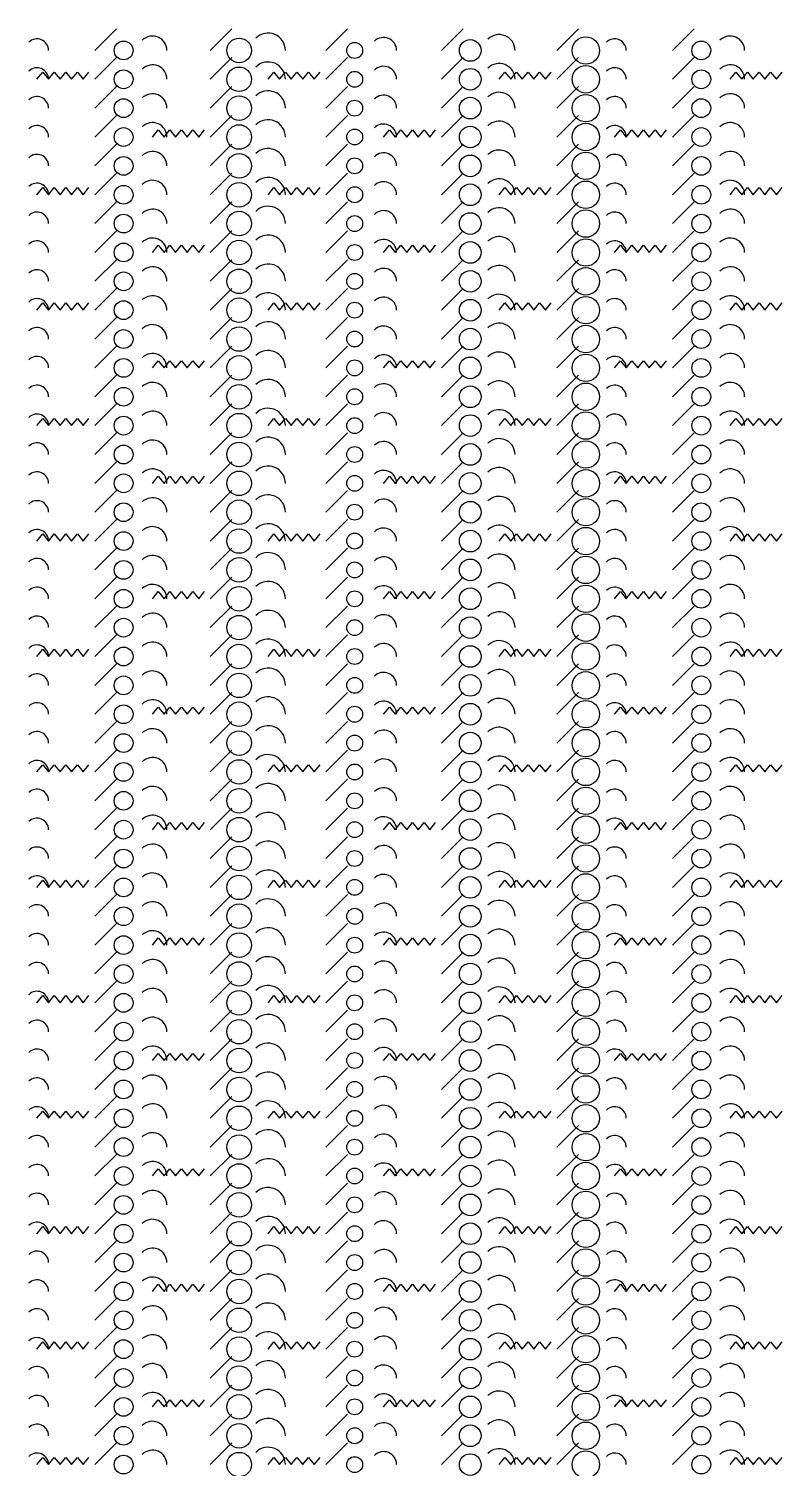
# Model space of a CAD drawing. Extents: x 0 to 1996, y -10 to 7965.
# Drawn here: x 994 to 1516, y 998 to 1995 of the extents above; entities that cross this region are included whole.
import ezdxf

# ---------------------------------------------------------------- set-up
doc = ezdxf.new("R2010")
doc.units = 0

msp = doc.modelspace()

# ---------------------------------------------------------------- linework, layer by layer
for p, q in [((1040, 1980), (1055, 1995)), ((1120, 1980), (1135, 1995)), ((1200, 1980), (1215, 1995)), ((1280, 1980), (1295, 1995)), ((1360, 1980), (1375, 1995)), ((1440, 1980), (1455, 1995)), ((1040, 1960), (1055, 1975)), ((1120, 1960), (1135, 1975)), ((1200, 1960), (1215, 1975)), ((1280, 1960), (1295, 1975)), ((1360, 1960), (1375, 1975)), ((1440, 1960), (1455, 1975)), ((1040, 1940), (1055, 1955)), ((1120, 1940), (1135, 1955)), ((1200, 1940), (1215, 1955)), ((1280, 1940), (1295, 1955)), ((1360, 1940), (1375, 1955)), ((1440, 1940), (1455, 1955)), ((1040, 1920), (1055, 1935)), ((1120, 1920), (1135, 1935)), ((1200, 1920), (1215, 1935)), ((1280, 1920), (1295, 1935)), ((1360, 1920), (1375, 1935)), ((1440, 1920), (1455, 1935)), ((1040, 1900), (1055, 1915)), ((1120, 1900), (1135, 1915)), ((1200, 1900), (1215, 1915)), ((1280, 1900), (1295, 1915)), ((1360, 1900), (1375, 1915)), ((1440, 1900), (1455, 1915)), ((1040, 1880), (1055, 1895)), ((1120, 1880), (1135, 1895)), ((1200, 1880), (1215, 1895)), ((1280, 1880), (1295, 1895)), ((1360, 1880), (1375, 1895)), ((1440, 1880), (1455, 1895)), ((1040, 1860), (1055, 1875)), ((1120, 1860), (1135, 1875)), ((1200, 1860), (1215, 1875)), ((1280, 1860), (1295, 1875)), ((1360, 1860), (1375, 1875)), ((1440, 1860), (1455, 1875)), ((1040, 1840), (1055, 1855)), ((1120, 1840), (1135, 1855)), ((1200, 1840), (1215, 1855)), ((1280, 1840), (1295, 1855)), ((1360, 1840), (1375, 1855)), ((1440, 1840), (1455, 1855)), ((1040, 1820), (1055, 1835)), ((1120, 1820), (1135, 1835)), ((1200, 1820), (1215, 1835)), ((1280, 1820), (1295, 1835)), ((1360, 1820), (1375, 1835)), ((1440, 1820), (1455, 1835)), ((1040, 1800), (1055, 1815)), ((1120, 1800), (1135, 1815)), ((1200, 1800), (1215, 1815)), ((1280, 1800), (1295, 1815)), ((1360, 1800), (1375, 1815)), ((1440, 1800), (1455, 1815)), ((1040, 1780), (1055, 1795)), ((1120, 1780), (1135, 1795)), ((1200, 1780), (1215, 1795)), ((1280, 1780), (1295, 1795)), ((1360, 1780), (1375, 1795)), ((1440, 1780), (1455, 1795)), ((1040, 1760), (1055, 1775)), ((1120, 1760), (1135, 1775)), ((1200, 1760), (1215, 1775)), ((1280, 1760), (1295, 1775)), ((1360, 1760), (1375, 1775)), ((1440, 1760), (1455, 1775)), ((1040, 1740), (1055, 1755)), ((1120, 1740), (1135, 1755)), ((1200, 1740), (1215, 1755)), ((1280, 1740), (1295, 1755)), ((1360, 1740), (1375, 1755)), ((1440, 1740), (1455, 1755)), ((1040, 1720), (1055, 1735)), ((1120, 1720), (1135, 1735)), ((1200, 1720), (1215, 1735)), ((1280, 1720), (1295, 1735)), ((1360, 1720), (1375, 1735)), ((1440, 1720), (1455, 1735)), ((1040, 1700), (1055, 1715)), ((1120, 1700), (1135, 1715)), ((1200, 1700), (1215, 1715)), ((1280, 1700), (1295, 1715)), ((1360, 1700), (1375, 1715)), ((1440, 1700), (1455, 1715)), ((1040, 1680), (1055, 1695)), ((1120, 1680), (1135, 1695)), ((1200, 1680), (1215, 1695)), ((1280, 1680), (1295, 1695)), ((1360, 1680), (1375, 1695)), ((1440, 1680), (1455, 1695)), ((1040, 1660), (1055, 1675)), ((1120, 1660), (1135, 1675)), ((1200, 1660), (1215, 1675)), ((1280, 1660), (1295, 1675)), ((1360, 1660), (1375, 1675)), ((1440, 1660), (1455, 1675)), ((1040, 1640), (1055, 1655)), ((1120, 1640), (1135, 1655)), ((1200, 1640), (1215, 1655)), ((1280, 1640), (1295, 1655)), ((1360, 1640), (1375, 1655)), ((1440, 1640), (1455, 1655)), ((1040, 1620), (1055, 1635)), ((1120, 1620), (1135, 1635)), ((1200, 1620), (1215, 1635)), ((1280, 1620), (1295, 1635)), ((1360, 1620), (1375, 1635)), ((1440, 1620), (1455, 1635)), ((1040, 1600), (1055, 1615)), ((1120, 1600), (1135, 1615)), ((1200, 1600), (1215, 1615)), ((1280, 1600), (1295, 1615)), ((1360, 1600), (1375, 1615)), ((1440, 1600), (1455, 1615)), ((1040, 1580), (1055, 1595)), ((1120, 1580), (1135, 1595)), ((1200, 1580), (1215, 1595)), ((1280, 1580), (1295, 1595)), ((1360, 1580), (1375, 1595)), ((1440, 1580), (1455, 1595)), ((1040, 1560), (1055, 1575)), ((1120, 1560), (1135, 1575)), ((1200, 1560), (1215, 1575)), ((1280, 1560), (1295, 1575)), ((1360, 1560), (1375, 1575)), ((1440, 1560), (1455, 1575)), ((1040, 1540), (1055, 1555)), ((1120, 1540), (1135, 1555)), ((1200, 1540), (1215, 1555)), ((1280, 1540), (1295, 1555)), ((1360, 1540), (1375, 1555)), ((1440, 1540), (1455, 1555)), ((1040, 1520), (1055, 1535)), ((1120, 1520), (1135, 1535)), ((1200, 1520), (1215, 1535)), ((1280, 1520), (1295, 1535)), ((1360, 1520), (1375, 1535)), ((1440, 1520), (1455, 1535)), ((1040, 1500), (1055, 1515)), ((1120, 1500), (1135, 1515)), ((1200, 1500), (1215, 1515)), ((1280, 1500), (1295, 1515)), ((1360, 1500), (1375, 1515)), ((1440, 1500), (1455, 1515)), ((1040, 1480), (1055, 1495)), ((1120, 1480), (1135, 1495)), ((1200, 1480), (1215, 1495)), ((1280, 1480), (1295, 1495)), ((1360, 1480), (1375, 1495)), ((1440, 1480), (1455, 1495)), ((1040, 1460), (1055, 1475)), ((1120, 1460), (1135, 1475)), ((1200, 1460), (1215, 1475)), ((1280, 1460), (1295, 1475)), ((1360, 1460), (1375, 1475)), ((1440, 1460), (1455, 1475)), ((1040, 1440), (1055, 1455)), ((1120, 1440), (1135, 1455)), ((1200, 1440), (1215, 1455)), ((1280, 1440), (1295, 1455)), ((1360, 1440), (1375, 1455)), ((1440, 1440), (1455, 1455)), ((1040, 1420), (1055, 1435)), ((1120, 1420), (1135, 1435)), ((1200, 1420), (1215, 1435)), ((1280, 1420), (1295, 1435)), ((1360, 1420), (1375, 1435)), ((1440, 1420), (1455, 1435)), ((1040, 1400), (1055, 1415)), ((1120, 1400), (1135, 1415)), ((1200, 1400), (1215, 1415)), ((1280, 1400), (1295, 1415)), ((1360, 1400), (1375, 1415)), ((1440, 1400), (1455, 1415)), ((1040, 1380), (1055, 1395)), ((1120, 1380), (1135, 1395)), ((1200, 1380), (1215, 1395)), ((1280, 1380), (1295, 1395)), ((1360, 1380), (1375, 1395)), ((1440, 1380), (1455, 1395)), ((1040, 1360), (1055, 1375)), ((1120, 1360), (1135, 1375)), ((1200, 1360), (1215, 1375)), ((1280, 1360), (1295, 1375)), ((1360, 1360), (1375, 1375)), ((1440, 1360), (1455, 1375)), ((1040, 1340), (1055, 1355)), ((1120, 1340), (1135, 1355)), ((1200, 1340), (1215, 1355)), ((1280, 1340), (1295, 1355)), ((1360, 1340), (1375, 1355)), ((1440, 1340), (1455, 1355)), ((1040, 1320), (1055, 1335)), ((1120, 1320), (1135, 1335)), ((1200, 1320), (1215, 1335)), ((1280, 1320), (1295, 1335)), ((1360, 1320), (1375, 1335)), ((1440, 1320), (1455, 1335)), ((1040, 1300), (1055, 1315)), ((1120, 1300), (1135, 1315)), ((1200, 1300), (1215, 1315)), ((1280, 1300), (1295, 1315)), ((1360, 1300), (1375, 1315)), ((1440, 1300), (1455, 1315)), ((1040, 1280), (1055, 1295)), ((1120, 1280), (1135, 1295)), ((1200, 1280), (1215, 1295)), ((1280, 1280), (1295, 1295)), ((1360, 1280), (1375, 1295)), ((1440, 1280), (1455, 1295)), ((1040, 1260), (1055, 1275)), ((1120, 1260), (1135, 1275)), ((1200, 1260), (1215, 1275)), ((1280, 1260), (1295, 1275)), ((1360, 1260), (1375, 1275)), ((1440, 1260), (1455, 1275)), ((1040, 1240), (1055, 1255)), ((1120, 1240), (1135, 1255)), ((1200, 1240), (1215, 1255)), ((1280, 1240), (1295, 1255)), ((1360, 1240), (1375, 1255)), ((1440, 1240), (1455, 1255)), ((1040, 1220), (1055, 1235)), ((1120, 1220), (1135, 1235)), ((1200, 1220), (1215, 1235)), ((1280, 1220), (1295, 1235)), ((1360, 1220), (1375, 1235)), ((1440, 1220), (1455, 1235)), ((1040, 1200), (1055, 1215)), ((1120, 1200), (1135, 1215)), ((1200, 1200), (1215, 1215)), ((1280, 1200), (1295, 1215)), ((1360, 1200), (1375, 1215)), ((1440, 1200), (1455, 1215)), ((1040, 1180), (1055, 1195)), ((1120, 1180), (1135, 1195)), ((1200, 1180), (1215, 1195)), ((1280, 1180), (1295, 1195)), ((1360, 1180), (1375, 1195)), ((1440, 1180), (1455, 1195)), ((1040, 1160), (1055, 1175)), ((1120, 1160), (1135, 1175)), ((1200, 1160), (1215, 1175)), ((1280, 1160), (1295, 1175)), ((1360, 1160), (1375, 1175)), ((1440, 1160), (1455, 1175)), ((1040, 1140), (1055, 1155)), ((1120, 1140), (1135, 1155)), ((1200, 1140), (1215, 1155)), ((1280, 1140), (1295, 1155)), ((1360, 1140), (1375, 1155)), ((1440, 1140), (1455, 1155)), ((1040, 1120), (1055, 1135)), ((1120, 1120), (1135, 1135)), ((1200, 1120), (1215, 1135)), ((1280, 1120), (1295, 1135)), ((1360, 1120), (1375, 1135)), ((1440, 1120), (1455, 1135)), ((1040, 1100), (1055, 1115)), ((1120, 1100), (1135, 1115)), ((1200, 1100), (1215, 1115)), ((1280, 1100), (1295, 1115)), ((1360, 1100), (1375, 1115)), ((1440, 1100), (1455, 1115)), ((1040, 1080), (1055, 1095)), ((1120, 1080), (1135, 1095)), ((1200, 1080), (1215, 1095)), ((1280, 1080), (1295, 1095)), ((1360, 1080), (1375, 1095)), ((1440, 1080), (1455, 1095)), ((1040, 1060), (1055, 1075)), ((1120, 1060), (1135, 1075)), ((1200, 1060), (1215, 1075)), ((1280, 1060), (1295, 1075)), ((1360, 1060), (1375, 1075)), ((1440, 1060), (1455, 1075)), ((1040, 1040), (1055, 1055)), ((1120, 1040), (1135, 1055)), ((1200, 1040), (1215, 1055)), ((1280, 1040), (1295, 1055)), ((1360, 1040), (1375, 1055)), ((1440, 1040), (1455, 1055)), ((1040, 1020), (1055, 1035)), ((1120, 1020), (1135, 1035)), ((1200, 1020), (1215, 1035)), ((1280, 1020), (1295, 1035)), ((1360, 1020), (1375, 1035)), ((1440, 1020), (1455, 1035)), ((1040, 1000), (1055, 1015)), ((1120, 1000), (1135, 1015)), ((1200, 1000), (1215, 1015)), ((1280, 1000), (1295, 1015)), ((1360, 1000), (1375, 1015)), ((1440, 1000), (1455, 1015))]:
    msp.add_line(p, q)
for points in [[(1000, 1960), (1004, 1965), (1008, 1960), (1012, 1965), (1016, 1960), (1020, 1965), (1024, 1960), (1028, 1965), (1032, 1960), (1036, 1965)], [(1160, 1960), (1164, 1965), (1168, 1960), (1172, 1965), (1176, 1960), (1180, 1965), (1184, 1960), (1188, 1965), (1192, 1960), (1196, 1965)], [(1320, 1960), (1324, 1965), (1328, 1960), (1332, 1965), (1336, 1960), (1340, 1965), (1344, 1960), (1348, 1965), (1352, 1960), (1356, 1965)], [(1480, 1960), (1484, 1965), (1488, 1960), (1492, 1965), (1496, 1960), (1500, 1965), (1504, 1960), (1508, 1965), (1512, 1960), (1516, 1965)], [(1080, 1920), (1084, 1925), (1088, 1920), (1092, 1925), (1096, 1920), (1100, 1925), (1104, 1920), (1108, 1925), (1112, 1920), (1116, 1925)], [(1240, 1920), (1244, 1925), (1248, 1920), (1252, 1925), (1256, 1920), (1260, 1925), (1264, 1920), (1268, 1925), (1272, 1920), (1276, 1925)], [(1400, 1920), (1404, 1925), (1408, 1920), (1412, 1925), (1416, 1920), (1420, 1925), (1424, 1920), (1428, 1925), (1432, 1920), (1436, 1925)], [(1000, 1880), (1004, 1885), (1008, 1880), (1012, 1885), (1016, 1880), (1020, 1885), (1024, 1880), (1028, 1885), (1032, 1880), (1036, 1885)], [(1160, 1880), (1164, 1885), (1168, 1880), (1172, 1885), (1176, 1880), (1180, 1885), (1184, 1880), (1188, 1885), (1192, 1880), (1196, 1885)], [(1320, 1880), (1324, 1885), (1328, 1880), (1332, 1885), (1336, 1880), (1340, 1885), (1344, 1880), (1348, 1885), (1352, 1880), (1356, 1885)], [(1480, 1880), (1484, 1885), (1488, 1880), (1492, 1885), (1496, 1880), (1500, 1885), (1504, 1880), (1508, 1885), (1512, 1880), (1516, 1885)], [(1080, 1840), (1084, 1845), (1088, 1840), (1092, 1845), (1096, 1840), (1100, 1845), (1104, 1840), (1108, 1845), (1112, 1840), (1116, 1845)], [(1240, 1840), (1244, 1845), (1248, 1840), (1252, 1845), (1256, 1840), (1260, 1845), (1264, 1840), (1268, 1845), (1272, 1840), (1276, 1845)], [(1400, 1840), (1404, 1845), (1408, 1840), (1412, 1845), (1416, 1840), (1420, 1845), (1424, 1840), (1428, 1845), (1432, 1840), (1436, 1845)], [(1000, 1800), (1004, 1805), (1008, 1800), (1012, 1805), (1016, 1800), (1020, 1805), (1024, 1800), (1028, 1805), (1032, 1800), (1036, 1805)], [(1160, 1800), (1164, 1805), (1168, 1800), (1172, 1805), (1176, 1800), (1180, 1805), (1184, 1800), (1188, 1805), (1192, 1800), (1196, 1805)], [(1320, 1800), (1324, 1805), (1328, 1800), (1332, 1805), (1336, 1800), (1340, 1805), (1344, 1800), (1348, 1805), (1352, 1800), (1356, 1805)], [(1480, 1800), (1484, 1805), (1488, 1800), (1492, 1805), (1496, 1800), (1500, 1805), (1504, 1800), (1508, 1805), (1512, 1800), (1516, 1805)], [(1080, 1760), (1084, 1765), (1088, 1760), (1092, 1765), (1096, 1760), (1100, 1765), (1104, 1760), (1108, 1765), (1112, 1760), (1116, 1765)], [(1240, 1760), (1244, 1765), (1248, 1760), (1252, 1765), (1256, 1760), (1260, 1765), (1264, 1760), (1268, 1765), (1272, 1760), (1276, 1765)], [(1400, 1760), (1404, 1765), (1408, 1760), (1412, 1765), (1416, 1760), (1420, 1765), (1424, 1760), (1428, 1765), (1432, 1760), (1436, 1765)], [(1000, 1720), (1004, 1725), (1008, 1720), (1012, 1725), (1016, 1720), (1020, 1725), (1024, 1720), (1028, 1725), (1032, 1720), (1036, 1725)], [(1160, 1720), (1164, 1725), (1168, 1720), (1172, 1725), (1176, 1720), (1180, 1725), (1184, 1720), (1188, 1725), (1192, 1720), (1196, 1725)], [(1320, 1720), (1324, 1725), (1328, 1720), (1332, 1725), (1336, 1720), (1340, 1725), (1344, 1720), (1348, 1725), (1352, 1720), (1356, 1725)], [(1480, 1720), (1484, 1725), (1488, 1720), (1492, 1725), (1496, 1720), (1500, 1725), (1504, 1720), (1508, 1725), (1512, 1720), (1516, 1725)], [(1080, 1680), (1084, 1685), (1088, 1680), (1092, 1685), (1096, 1680), (1100, 1685), (1104, 1680), (1108, 1685), (1112, 1680), (1116, 1685)], [(1240, 1680), (1244, 1685), (1248, 1680), (1252, 1685), (1256, 1680), (1260, 1685), (1264, 1680), (1268, 1685), (1272, 1680), (1276, 1685)], [(1400, 1680), (1404, 1685), (1408, 1680), (1412, 1685), (1416, 1680), (1420, 1685), (1424, 1680), (1428, 1685), (1432, 1680), (1436, 1685)], [(1000, 1640), (1004, 1645), (1008, 1640), (1012, 1645), (1016, 1640), (1020, 1645), (1024, 1640), (1028, 1645), (1032, 1640), (1036, 1645)], [(1160, 1640), (1164, 1645), (1168, 1640), (1172, 1645), (1176, 1640), (1180, 1645), (1184, 1640), (1188, 1645), (1192, 1640), (1196, 1645)], [(1320, 1640), (1324, 1645), (1328, 1640), (1332, 1645), (1336, 1640), (1340, 1645), (1344, 1640), (1348, 1645), (1352, 1640), (1356, 1645)], [(1480, 1640), (1484, 1645), (1488, 1640), (1492, 1645), (1496, 1640), (1500, 1645), (1504, 1640), (1508, 1645), (1512, 1640), (1516, 1645)], [(1080, 1600), (1084, 1605), (1088, 1600), (1092, 1605), (1096, 1600), (1100, 1605), (1104, 1600), (1108, 1605), (1112, 1600), (1116, 1605)], [(1240, 1600), (1244, 1605), (1248, 1600), (1252, 1605), (1256, 1600), (1260, 1605), (1264, 1600), (1268, 1605), (1272, 1600), (1276, 1605)], [(1400, 1600), (1404, 1605), (1408, 1600), (1412, 1605), (1416, 1600), (1420, 1605), (1424, 1600), (1428, 1605), (1432, 1600), (1436, 1605)], [(1000, 1560), (1004, 1565), (1008, 1560), (1012, 1565), (1016, 1560), (1020, 1565), (1024, 1560), (1028, 1565), (1032, 1560), (1036, 1565)], [(1160, 1560), (1164, 1565), (1168, 1560), (1172, 1565), (1176, 1560), (1180, 1565), (1184, 1560), (1188, 1565), (1192, 1560), (1196, 1565)], [(1320, 1560), (1324, 1565), (1328, 1560), (1332, 1565), (1336, 1560), (1340, 1565), (1344, 1560), (1348, 1565), (1352, 1560), (1356, 1565)], [(1480, 1560), (1484, 1565), (1488, 1560), (1492, 1565), (1496, 1560), (1500, 1565), (1504, 1560), (1508, 1565), (1512, 1560), (1516, 1565)], [(1080, 1520), (1084, 1525), (1088, 1520), (1092, 1525), (1096, 1520), (1100, 1525), (1104, 1520), (1108, 1525), (1112, 1520), (1116, 1525)], [(1240, 1520), (1244, 1525), (1248, 1520), (1252, 1525), (1256, 1520), (1260, 1525), (1264, 1520), (1268, 1525), (1272, 1520), (1276, 1525)], [(1400, 1520), (1404, 1525), (1408, 1520), (1412, 1525), (1416, 1520), (1420, 1525), (1424, 1520), (1428, 1525), (1432, 1520), (1436, 1525)], [(1000, 1480), (1004, 1485), (1008, 1480), (1012, 1485), (1016, 1480), (1020, 1485), (1024, 1480), (1028, 1485), (1032, 1480), (1036, 1485)], [(1160, 1480), (1164, 1485), (1168, 1480), (1172, 1485), (1176, 1480), (1180, 1485), (1184, 1480), (1188, 1485), (1192, 1480), (1196, 1485)], [(1320, 1480), (1324, 1485), (1328, 1480), (1332, 1485), (1336, 1480), (1340, 1485), (1344, 1480), (1348, 1485), (1352, 1480), (1356, 1485)], [(1480, 1480), (1484, 1485), (1488, 1480), (1492, 1485), (1496, 1480), (1500, 1485), (1504, 1480), (1508, 1485), (1512, 1480), (1516, 1485)], [(1080, 1440), (1084, 1445), (1088, 1440), (1092, 1445), (1096, 1440), (1100, 1445), (1104, 1440), (1108, 1445), (1112, 1440), (1116, 1445)], [(1240, 1440), (1244, 1445), (1248, 1440), (1252, 1445), (1256, 1440), (1260, 1445), (1264, 1440), (1268, 1445), (1272, 1440), (1276, 1445)], [(1400, 1440), (1404, 1445), (1408, 1440), (1412, 1445), (1416, 1440), (1420, 1445), (1424, 1440), (1428, 1445), (1432, 1440), (1436, 1445)], [(1000, 1400), (1004, 1405), (1008, 1400), (1012, 1405), (1016, 1400), (1020, 1405), (1024, 1400), (1028, 1405), (1032, 1400), (1036, 1405)], [(1160, 1400), (1164, 1405), (1168, 1400), (1172, 1405), (1176, 1400), (1180, 1405), (1184, 1400), (1188, 1405), (1192, 1400), (1196, 1405)], [(1320, 1400), (1324, 1405), (1328, 1400), (1332, 1405), (1336, 1400), (1340, 1405), (1344, 1400), (1348, 1405), (1352, 1400), (1356, 1405)], [(1480, 1400), (1484, 1405), (1488, 1400), (1492, 1405), (1496, 1400), (1500, 1405), (1504, 1400), (1508, 1405), (1512, 1400), (1516, 1405)], [(1080, 1360), (1084, 1365), (1088, 1360), (1092, 1365), (1096, 1360), (1100, 1365), (1104, 1360), (1108, 1365), (1112, 1360), (1116, 1365)], [(1240, 1360), (1244, 1365), (1248, 1360), (1252, 1365), (1256, 1360), (1260, 1365), (1264, 1360), (1268, 1365), (1272, 1360), (1276, 1365)], [(1400, 1360), (1404, 1365), (1408, 1360), (1412, 1365), (1416, 1360), (1420, 1365), (1424, 1360), (1428, 1365), (1432, 1360), (1436, 1365)], [(1000, 1320), (1004, 1325), (1008, 1320), (1012, 1325), (1016, 1320), (1020, 1325), (1024, 1320), (1028, 1325), (1032, 1320), (1036, 1325)], [(1160, 1320), (1164, 1325), (1168, 1320), (1172, 1325), (1176, 1320), (1180, 1325), (1184, 1320), (1188, 1325), (1192, 1320), (1196, 1325)], [(1320, 1320), (1324, 1325), (1328, 1320), (1332, 1325), (1336, 1320), (1340, 1325), (1344, 1320), (1348, 1325), (1352, 1320), (1356, 1325)], [(1480, 1320), (1484, 1325), (1488, 1320), (1492, 1325), (1496, 1320), (1500, 1325), (1504, 1320), (1508, 1325), (1512, 1320), (1516, 1325)], [(1080, 1280), (1084, 1285), (1088, 1280), (1092, 1285), (1096, 1280), (1100, 1285), (1104, 1280), (1108, 1285), (1112, 1280), (1116, 1285)], [(1240, 1280), (1244, 1285), (1248, 1280), (1252, 1285), (1256, 1280), (1260, 1285), (1264, 1280), (1268, 1285), (1272, 1280), (1276, 1285)], [(1400, 1280), (1404, 1285), (1408, 1280), (1412, 1285), (1416, 1280), (1420, 1285), (1424, 1280), (1428, 1285), (1432, 1280), (1436, 1285)], [(1000, 1240), (1004, 1245), (1008, 1240), (1012, 1245), (1016, 1240), (1020, 1245), (1024, 1240), (1028, 1245), (1032, 1240), (1036, 1245)], [(1160, 1240), (1164, 1245), (1168, 1240), (1172, 1245), (1176, 1240), (1180, 1245), (1184, 1240), (1188, 1245), (1192, 1240), (1196, 1245)], [(1320, 1240), (1324, 1245), (1328, 1240), (1332, 1245), (1336, 1240), (1340, 1245), (1344, 1240), (1348, 1245), (1352, 1240), (1356, 1245)], [(1480, 1240), (1484, 1245), (1488, 1240), (1492, 1245), (1496, 1240), (1500, 1245), (1504, 1240), (1508, 1245), (1512, 1240), (1516, 1245)], [(1080, 1200), (1084, 1205), (1088, 1200), (1092, 1205), (1096, 1200), (1100, 1205), (1104, 1200), (1108, 1205), (1112, 1200), (1116, 1205)], [(1240, 1200), (1244, 1205), (1248, 1200), (1252, 1205), (1256, 1200), (1260, 1205), (1264, 1200), (1268, 1205), (1272, 1200), (1276, 1205)], [(1400, 1200), (1404, 1205), (1408, 1200), (1412, 1205), (1416, 1200), (1420, 1205), (1424, 1200), (1428, 1205), (1432, 1200), (1436, 1205)], [(1000, 1160), (1004, 1165), (1008, 1160), (1012, 1165), (1016, 1160), (1020, 1165), (1024, 1160), (1028, 1165), (1032, 1160), (1036, 1165)], [(1160, 1160), (1164, 1165), (1168, 1160), (1172, 1165), (1176, 1160), (1180, 1165), (1184, 1160), (1188, 1165), (1192, 1160), (1196, 1165)], [(1320, 1160), (1324, 1165), (1328, 1160), (1332, 1165), (1336, 1160), (1340, 1165), (1344, 1160), (1348, 1165), (1352, 1160), (1356, 1165)], [(1480, 1160), (1484, 1165), (1488, 1160), (1492, 1165), (1496, 1160), (1500, 1165), (1504, 1160), (1508, 1165), (1512, 1160), (1516, 1165)], [(1080, 1120), (1084, 1125), (1088, 1120), (1092, 1125), (1096, 1120), (1100, 1125), (1104, 1120), (1108, 1125), (1112, 1120), (1116, 1125)], [(1240, 1120), (1244, 1125), (1248, 1120), (1252, 1125), (1256, 1120), (1260, 1125), (1264, 1120), (1268, 1125), (1272, 1120), (1276, 1125)], [(1400, 1120), (1404, 1125), (1408, 1120), (1412, 1125), (1416, 1120), (1420, 1125), (1424, 1120), (1428, 1125), (1432, 1120), (1436, 1125)], [(1000, 1080), (1004, 1085), (1008, 1080), (1012, 1085), (1016, 1080), (1020, 1085), (1024, 1080), (1028, 1085), (1032, 1080), (1036, 1085)], [(1160, 1080), (1164, 1085), (1168, 1080), (1172, 1085), (1176, 1080), (1180, 1085), (1184, 1080), (1188, 1085), (1192, 1080), (1196, 1085)], [(1320, 1080), (1324, 1085), (1328, 1080), (1332, 1085), (1336, 1080), (1340, 1085), (1344, 1080), (1348, 1085), (1352, 1080), (1356, 1085)], [(1480, 1080), (1484, 1085), (1488, 1080), (1492, 1085), (1496, 1080), (1500, 1085), (1504, 1080), (1508, 1085), (1512, 1080), (1516, 1085)], [(1080, 1040), (1084, 1045), (1088, 1040), (1092, 1045), (1096, 1040), (1100, 1045), (1104, 1040), (1108, 1045), (1112, 1040), (1116, 1045)], [(1240, 1040), (1244, 1045), (1248, 1040), (1252, 1045), (1256, 1040), (1260, 1045), (1264, 1040), (1268, 1045), (1272, 1040), (1276, 1045)], [(1400, 1040), (1404, 1045), (1408, 1040), (1412, 1045), (1416, 1040), (1420, 1045), (1424, 1040), (1428, 1045), (1432, 1040), (1436, 1045)], [(1000, 1000), (1004, 1005), (1008, 1000), (1012, 1005), (1016, 1000), (1020, 1005), (1024, 1000), (1028, 1005), (1032, 1000), (1036, 1005)], [(1160, 1000), (1164, 1005), (1168, 1000), (1172, 1005), (1176, 1000), (1180, 1005), (1184, 1000), (1188, 1005), (1192, 1000), (1196, 1005)], [(1320, 1000), (1324, 1005), (1328, 1000), (1332, 1005), (1336, 1000), (1340, 1005), (1344, 1000), (1348, 1005), (1352, 1000), (1356, 1005)], [(1480, 1000), (1484, 1005), (1488, 1000), (1492, 1005), (1496, 1000), (1500, 1005), (1504, 1000), (1508, 1005), (1512, 1000), (1516, 1005)]]:
    msp.add_lwpolyline(points)
for centre, radius in [((1060, 1980), 6.5), ((1140, 1980), 8.5), ((1220, 1980), 5.5), ((1300, 1980), 7.5), ((1380, 1980), 9.5), ((1460, 1980), 6.5), ((1060, 1960), 6.5), ((1140, 1960), 8.5), ((1220, 1960), 5.5), ((1300, 1960), 7.5), ((1380, 1960), 9.5), ((1460, 1960), 6.5), ((1060, 1940), 6.5), ((1140, 1940), 8.5), ((1220, 1940), 5.5), ((1300, 1940), 7.5), ((1380, 1940), 9.5), ((1460, 1940), 6.5), ((1060, 1920), 6.5), ((1140, 1920), 8.5), ((1220, 1920), 5.5), ((1300, 1920), 7.5), ((1380, 1920), 9.5), ((1460, 1920), 6.5), ((1060, 1900), 6.5), ((1140, 1900), 8.5), ((1220, 1900), 5.5), ((1300, 1900), 7.5), ((1380, 1900), 9.5), ((1460, 1900), 6.5), ((1060, 1880), 6.5), ((1140, 1880), 8.5), ((1220, 1880), 5.5), ((1300, 1880), 7.5), ((1380, 1880), 9.5), ((1460, 1880), 6.5), ((1060, 1860), 6.5), ((1140, 1860), 8.5), ((1220, 1860), 5.5), ((1300, 1860), 7.5), ((1380, 1860), 9.5), ((1460, 1860), 6.5), ((1060, 1840), 6.5), ((1140, 1840), 8.5), ((1220, 1840), 5.5), ((1300, 1840), 7.5), ((1380, 1840), 9.5), ((1460, 1840), 6.5), ((1060, 1820), 6.5), ((1140, 1820), 8.5), ((1220, 1820), 5.5), ((1300, 1820), 7.5), ((1380, 1820), 9.5), ((1460, 1820), 6.5), ((1060, 1800), 6.5), ((1140, 1800), 8.5), ((1220, 1800), 5.5), ((1300, 1800), 7.5), ((1380, 1800), 9.5), ((1460, 1800), 6.5), ((1060, 1780), 6.5), ((1140, 1780), 8.5), ((1300, 1780), 7.5), ((1380, 1780), 9.5), ((1460, 1780), 6.5), ((1220, 1780), 5.5), ((1060, 1760), 6.5), ((1140, 1760), 8.5), ((1300, 1760), 7.5), ((1380, 1760), 9.5), ((1460, 1760), 6.5), ((1220, 1760), 5.5), ((1060, 1740), 6.5), ((1140, 1740), 8.5), ((1300, 1740), 7.5), ((1380, 1740), 9.5), ((1460, 1740), 6.5), ((1220, 1740), 5.5), ((1060, 1720), 6.5), ((1140, 1720), 8.5), ((1300, 1720), 7.5), ((1380, 1720), 9.5), ((1460, 1720), 6.5), ((1220, 1720), 5.5), ((1060, 1700), 6.5), ((1140, 1700), 8.5), ((1300, 1700), 7.5), ((1380, 1700), 9.5), ((1460, 1700), 6.5), ((1220, 1700), 5.5), ((1060, 1680), 6.5), ((1140, 1680), 8.5), ((1300, 1680), 7.5), ((1380, 1680), 9.5), ((1460, 1680), 6.5), ((1220, 1680), 5.5), ((1060, 1660), 6.5), ((1140, 1660), 8.5), ((1300, 1660), 7.5), ((1380, 1660), 9.5), ((1460, 1660), 6.5), ((1220, 1660), 5.5), ((1060, 1640), 6.5), ((1140, 1640), 8.5), ((1300, 1640), 7.5), ((1380, 1640), 9.5), ((1460, 1640), 6.5), ((1220, 1640), 5.5), ((1060, 1620), 6.5), ((1140, 1620), 8.5), ((1300, 1620), 7.5), ((1380, 1620), 9.5), ((1460, 1620), 6.5), ((1220, 1620), 5.5), ((1060, 1600), 6.5), ((1140, 1600), 8.5), ((1300, 1600), 7.5), ((1380, 1600), 9.5), ((1460, 1600), 6.5), ((1220, 1600), 5.5), ((1060, 1580), 6.5), ((1140, 1580), 8.5), ((1300, 1580), 7.5), ((1380, 1580), 9.5), ((1460, 1580), 6.5), ((1220, 1580), 5.5), ((1060, 1560), 6.5), ((1140, 1560), 8.5), ((1300, 1560), 7.5), ((1380, 1560), 9.5), ((1460, 1560), 6.5), ((1220, 1560), 5.5), ((1060, 1540), 6.5), ((1140, 1540), 8.5), ((1300, 1540), 7.5), ((1380, 1540), 9.5), ((1460, 1540), 6.5), ((1220, 1540), 5.5), ((1060, 1520), 6.5), ((1140, 1520), 8.5), ((1300, 1520), 7.5), ((1380, 1520), 9.5), ((1460, 1520), 6.5), ((1220, 1520), 5.5), ((1060, 1500), 6.5), ((1140, 1500), 8.5), ((1300, 1500), 7.5), ((1380, 1500), 9.5), ((1460, 1500), 6.5), ((1220, 1500), 5.5), ((1060, 1480), 6.5), ((1140, 1480), 8.5), ((1300, 1480), 7.5), ((1380, 1480), 9.5), ((1460, 1480), 6.5), ((1220, 1480), 5.5), ((1060, 1460), 6.5), ((1140, 1460), 8.5), ((1300, 1460), 7.5), ((1380, 1460), 9.5), ((1460, 1460), 6.5), ((1220, 1460), 5.5), ((1060, 1440), 6.5), ((1140, 1440), 8.5), ((1300, 1440), 7.5), ((1380, 1440), 9.5), ((1460, 1440), 6.5), ((1220, 1440), 5.5), ((1060, 1420), 6.5), ((1140, 1420), 8.5), ((1300, 1420), 7.5), ((1380, 1420), 9.5), ((1460, 1420), 6.5), ((1220, 1420), 5.5), ((1060, 1400), 6.5), ((1140, 1400), 8.5), ((1300, 1400), 7.5), ((1380, 1400), 9.5), ((1460, 1400), 6.5), ((1220, 1400), 5.5), ((1140, 1380), 8.5), ((1300, 1380), 7.5), ((1380, 1380), 9.5), ((1060, 1380), 6.5), ((1220, 1380), 5.5), ((1460, 1380), 6.5), ((1140, 1360), 8.5), ((1300, 1360), 7.5), ((1380, 1360), 9.5), ((1060, 1360), 6.5), ((1220, 1360), 5.5), ((1460, 1360), 6.5), ((1140, 1340), 8.5), ((1300, 1340), 7.5), ((1380, 1340), 9.5), ((1060, 1340), 6.5), ((1220, 1340), 5.5), ((1460, 1340), 6.5), ((1140, 1320), 8.5), ((1300, 1320), 7.5), ((1380, 1320), 9.5), ((1060, 1320), 6.5), ((1220, 1320), 5.5), ((1460, 1320), 6.5), ((1140, 1300), 8.5), ((1300, 1300), 7.5), ((1380, 1300), 9.5), ((1060, 1300), 6.5), ((1220, 1300), 5.5), ((1460, 1300), 6.5), ((1140, 1280), 8.5), ((1300, 1280), 7.5), ((1380, 1280), 9.5), ((1060, 1280), 6.5), ((1220, 1280), 5.5), ((1460, 1280), 6.5), ((1140, 1260), 8.5), ((1300, 1260), 7.5), ((1380, 1260), 9.5), ((1060, 1260), 6.5), ((1220, 1260), 5.5), ((1460, 1260), 6.5), ((1140, 1240), 8.5), ((1300, 1240), 7.5), ((1380, 1240), 9.5), ((1060, 1240), 6.5), ((1220, 1240), 5.5), ((1460, 1240), 6.5), ((1140, 1220), 8.5), ((1300, 1220), 7.5), ((1380, 1220), 9.5), ((1060, 1220), 6.5), ((1220, 1220), 5.5), ((1460, 1220), 6.5), ((1140, 1200), 8.5), ((1300, 1200), 7.5), ((1380, 1200), 9.5), ((1060, 1200), 6.5), ((1220, 1200), 5.5), ((1460, 1200), 6.5), ((1140, 1180), 8.5), ((1300, 1180), 7.5), ((1380, 1180), 9.5), ((1060, 1180), 6.5), ((1220, 1180), 5.5), ((1460, 1180), 6.5), ((1140, 1160), 8.5), ((1300, 1160), 7.5), ((1380, 1160), 9.5), ((1060, 1160), 6.5), ((1220, 1160), 5.5), ((1460, 1160), 6.5), ((1140, 1140), 8.5), ((1300, 1140), 7.5), ((1380, 1140), 9.5), ((1060, 1140), 6.5), ((1220, 1140), 5.5), ((1460, 1140), 6.5), ((1140, 1120), 8.5), ((1300, 1120), 7.5), ((1380, 1120), 9.5), ((1060, 1120), 6.5), ((1220, 1120), 5.5), ((1460, 1120), 6.5), ((1140, 1100), 8.5), ((1300, 1100), 7.5), ((1380, 1100), 9.5), ((1060, 1100), 6.5), ((1220, 1100), 5.5), ((1460, 1100), 6.5), ((1140, 1080), 8.5), ((1300, 1080), 7.5), ((1380, 1080), 9.5), ((1060, 1080), 6.5), ((1220, 1080), 5.5), ((1460, 1080), 6.5), ((1140, 1060), 8.5), ((1300, 1060), 7.5), ((1380, 1060), 9.5), ((1060, 1060), 6.5), ((1220, 1060), 5.5), ((1460, 1060), 6.5), ((1140, 1040), 8.5), ((1300, 1040), 7.5), ((1380, 1040), 9.5), ((1060, 1040), 6.5), ((1220, 1040), 5.5), ((1460, 1040), 6.5), ((1140, 1020), 8.5), ((1300, 1020), 7.5), ((1380, 1020), 9.5), ((1060, 1020), 6.5), ((1220, 1020), 5.5), ((1460, 1020), 6.5), ((1140, 1000), 8.5), ((1300, 1000), 7.5), ((1380, 1000), 9.5), ((1060, 1000), 6.5), ((1220, 1000), 5.5), ((1460, 1000), 6.5)]:
    msp.add_circle(centre, radius)
for centre, radius in [((1000, 1980), 8), ((1080, 1980), 10), ((1160, 1980), 12), ((1240, 1980), 9), ((1320, 1980), 11), ((1400, 1980), 8), ((1480, 1980), 10), ((1000, 1960), 8), ((1080, 1960), 10), ((1160, 1960), 12), ((1240, 1960), 9), ((1320, 1960), 11), ((1400, 1960), 8), ((1480, 1960), 10), ((1000, 1940), 8), ((1080, 1940), 10), ((1160, 1940), 12), ((1240, 1940), 9), ((1320, 1940), 11), ((1400, 1940), 8), ((1480, 1940), 10), ((1000, 1920), 8), ((1080, 1920), 10), ((1160, 1920), 12), ((1240, 1920), 9), ((1320, 1920), 11), ((1400, 1920), 8), ((1480, 1920), 10), ((1000, 1900), 8), ((1080, 1900), 10), ((1160, 1900), 12), ((1240, 1900), 9), ((1320, 1900), 11), ((1400, 1900), 8), ((1480, 1900), 10), ((1000, 1880), 8), ((1080, 1880), 10), ((1160, 1880), 12), ((1240, 1880), 9), ((1320, 1880), 11), ((1400, 1880), 8), ((1480, 1880), 10), ((1000, 1860), 8), ((1080, 1860), 10), ((1160, 1860), 12), ((1240, 1860), 9), ((1320, 1860), 11), ((1400, 1860), 8), ((1480, 1860), 10), ((1000, 1840), 8), ((1080, 1840), 10), ((1160, 1840), 12), ((1240, 1840), 9), ((1320, 1840), 11), ((1400, 1840), 8), ((1480, 1840), 10), ((1000, 1820), 8), ((1080, 1820), 10), ((1160, 1820), 12), ((1240, 1820), 9), ((1320, 1820), 11), ((1400, 1820), 8), ((1480, 1820), 10), ((1000, 1800), 8), ((1080, 1800), 10), ((1160, 1800), 12), ((1240, 1800), 9), ((1320, 1800), 11), ((1400, 1800), 8), ((1480, 1800), 10), ((1000, 1780), 8), ((1080, 1780), 10), ((1160, 1780), 12), ((1240, 1780), 9), ((1320, 1780), 11), ((1400, 1780), 8), ((1480, 1780), 10), ((1000, 1760), 8), ((1080, 1760), 10), ((1160, 1760), 12), ((1240, 1760), 9), ((1320, 1760), 11), ((1400, 1760), 8), ((1480, 1760), 10), ((1000, 1740), 8), ((1080, 1740), 10), ((1160, 1740), 12), ((1240, 1740), 9), ((1320, 1740), 11), ((1400, 1740), 8), ((1480, 1740), 10), ((1000, 1720), 8), ((1080, 1720), 10), ((1160, 1720), 12), ((1240, 1720), 9), ((1320, 1720), 11), ((1400, 1720), 8), ((1480, 1720), 10), ((1000, 1700), 8), ((1080, 1700), 10), ((1160, 1700), 12), ((1240, 1700), 9), ((1320, 1700), 11), ((1400, 1700), 8), ((1480, 1700), 10), ((1000, 1680), 8), ((1080, 1680), 10), ((1160, 1680), 12), ((1240, 1680), 9), ((1320, 1680), 11), ((1400, 1680), 8), ((1480, 1680), 10), ((1000, 1660), 8), ((1080, 1660), 10), ((1160, 1660), 12), ((1240, 1660), 9), ((1320, 1660), 11), ((1400, 1660), 8), ((1480, 1660), 10), ((1000, 1640), 8), ((1080, 1640), 10), ((1160, 1640), 12), ((1240, 1640), 9), ((1320, 1640), 11), ((1400, 1640), 8), ((1480, 1640), 10), ((1000, 1620), 8), ((1080, 1620), 10), ((1160, 1620), 12), ((1240, 1620), 9), ((1320, 1620), 11), ((1400, 1620), 8), ((1480, 1620), 10), ((1000, 1600), 8), ((1080, 1600), 10), ((1160, 1600), 12), ((1240, 1600), 9), ((1320, 1600), 11), ((1400, 1600), 8), ((1480, 1600), 10), ((1000, 1580), 8), ((1080, 1580), 10), ((1160, 1580), 12), ((1240, 1580), 9), ((1320, 1580), 11), ((1400, 1580), 8), ((1480, 1580), 10), ((1000, 1560), 8), ((1080, 1560), 10), ((1160, 1560), 12), ((1240, 1560), 9), ((1320, 1560), 11), ((1400, 1560), 8), ((1480, 1560), 10), ((1000, 1540), 8), ((1080, 1540), 10), ((1160, 1540), 12), ((1240, 1540), 9), ((1320, 1540), 11), ((1400, 1540), 8), ((1480, 1540), 10), ((1000, 1520), 8), ((1080, 1520), 10), ((1160, 1520), 12), ((1240, 1520), 9), ((1320, 1520), 11), ((1400, 1520), 8), ((1480, 1520), 10), ((1000, 1500), 8), ((1080, 1500), 10), ((1160, 1500), 12), ((1240, 1500), 9), ((1320, 1500), 11), ((1400, 1500), 8), ((1480, 1500), 10), ((1000, 1480), 8), ((1080, 1480), 10), ((1160, 1480), 12), ((1240, 1480), 9), ((1320, 1480), 11), ((1400, 1480), 8), ((1480, 1480), 10), ((1000, 1460), 8), ((1080, 1460), 10), ((1160, 1460), 12), ((1240, 1460), 9), ((1320, 1460), 11), ((1400, 1460), 8), ((1480, 1460), 10), ((1000, 1440), 8), ((1080, 1440), 10), ((1160, 1440), 12), ((1240, 1440), 9), ((1320, 1440), 11), ((1400, 1440), 8), ((1480, 1440), 10), ((1000, 1420), 8), ((1080, 1420), 10), ((1160, 1420), 12), ((1240, 1420), 9), ((1320, 1420), 11), ((1400, 1420), 8), ((1480, 1420), 10), ((1000, 1400), 8), ((1080, 1400), 10), ((1160, 1400), 12), ((1240, 1400), 9), ((1320, 1400), 11), ((1400, 1400), 8), ((1480, 1400), 10), ((1000, 1380), 8), ((1080, 1380), 10), ((1160, 1380), 12), ((1240, 1380), 9), ((1320, 1380), 11), ((1400, 1380), 8), ((1480, 1380), 10), ((1000, 1360), 8), ((1080, 1360), 10), ((1160, 1360), 12), ((1240, 1360), 9), ((1320, 1360), 11), ((1400, 1360), 8), ((1480, 1360), 10), ((1000, 1340), 8), ((1080, 1340), 10), ((1160, 1340), 12), ((1240, 1340), 9), ((1320, 1340), 11), ((1400, 1340), 8), ((1480, 1340), 10), ((1000, 1320), 8), ((1080, 1320), 10), ((1160, 1320), 12), ((1240, 1320), 9), ((1320, 1320), 11), ((1400, 1320), 8), ((1480, 1320), 10), ((1000, 1300), 8), ((1080, 1300), 10), ((1160, 1300), 12), ((1240, 1300), 9), ((1320, 1300), 11), ((1400, 1300), 8), ((1480, 1300), 10), ((1000, 1280), 8), ((1080, 1280), 10), ((1160, 1280), 12), ((1240, 1280), 9), ((1320, 1280), 11), ((1400, 1280), 8), ((1480, 1280), 10), ((1000, 1260), 8), ((1080, 1260), 10), ((1160, 1260), 12), ((1240, 1260), 9), ((1320, 1260), 11), ((1400, 1260), 8), ((1480, 1260), 10), ((1000, 1240), 8), ((1080, 1240), 10), ((1160, 1240), 12), ((1240, 1240), 9), ((1320, 1240), 11), ((1400, 1240), 8), ((1480, 1240), 10), ((1000, 1220), 8), ((1080, 1220), 10), ((1160, 1220), 12), ((1240, 1220), 9), ((1320, 1220), 11), ((1400, 1220), 8), ((1480, 1220), 10), ((1000, 1200), 8), ((1080, 1200), 10), ((1160, 1200), 12), ((1240, 1200), 9), ((1320, 1200), 11), ((1400, 1200), 8), ((1480, 1200), 10), ((1000, 1180), 8), ((1080, 1180), 10), ((1160, 1180), 12), ((1240, 1180), 9), ((1320, 1180), 11), ((1400, 1180), 8), ((1480, 1180), 10), ((1000, 1160), 8), ((1080, 1160), 10), ((1160, 1160), 12), ((1240, 1160), 9), ((1320, 1160), 11), ((1400, 1160), 8), ((1480, 1160), 10), ((1000, 1140), 8), ((1080, 1140), 10), ((1160, 1140), 12), ((1240, 1140), 9), ((1320, 1140), 11), ((1400, 1140), 8), ((1480, 1140), 10), ((1000, 1120), 8), ((1080, 1120), 10), ((1160, 1120), 12), ((1240, 1120), 9), ((1320, 1120), 11), ((1400, 1120), 8), ((1480, 1120), 10), ((1000, 1100), 8), ((1080, 1100), 10), ((1160, 1100), 12), ((1240, 1100), 9), ((1320, 1100), 11), ((1400, 1100), 8), ((1480, 1100), 10), ((1000, 1080), 8), ((1080, 1080), 10), ((1160, 1080), 12), ((1240, 1080), 9), ((1320, 1080), 11), ((1400, 1080), 8), ((1480, 1080), 10), ((1000, 1060), 8), ((1080, 1060), 10), ((1160, 1060), 12), ((1240, 1060), 9), ((1320, 1060), 11), ((1400, 1060), 8), ((1480, 1060), 10), ((1000, 1040), 8), ((1080, 1040), 10), ((1160, 1040), 12), ((1240, 1040), 9), ((1320, 1040), 11), ((1400, 1040), 8), ((1480, 1040), 10), ((1000, 1020), 8), ((1080, 1020), 10), ((1160, 1020), 12), ((1240, 1020), 9), ((1320, 1020), 11), ((1400, 1020), 8), ((1480, 1020), 10), ((1000, 1000), 8), ((1080, 1000), 10), ((1160, 1000), 12), ((1240, 1000), 9), ((1320, 1000), 11), ((1400, 1000), 8), ((1480, 1000), 10)]:
    msp.add_arc(centre, radius, 0, 135)

doc.saveas('drawing.dxf')
